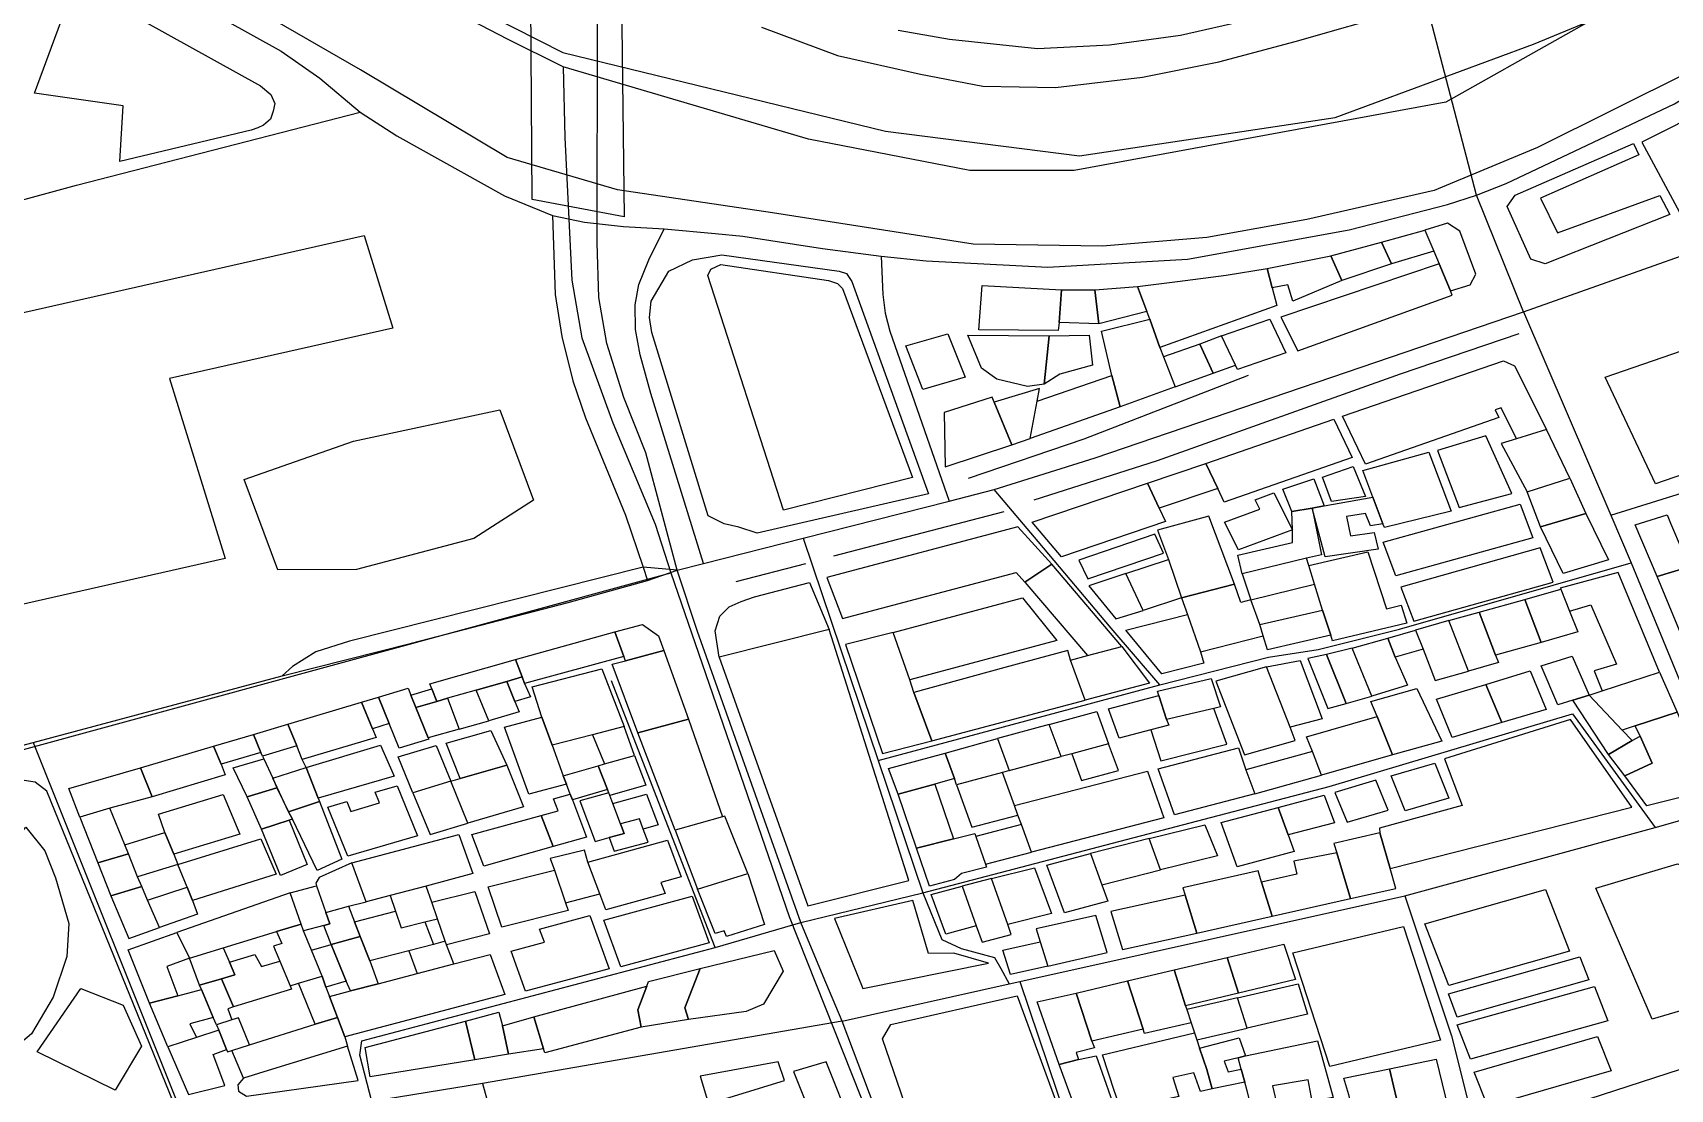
# Model space of a CAD drawing. Header units: metres. Extents: x 121.2 to 135.4, y 31 to 34.7.
# Drawn here: x 121.473076 to 121.476914, y 31.239871 to 31.242347 of the extents above; entities that cross this region are included whole.
import ezdxf

# ---------------------------------------------------------------- set-up
doc = ezdxf.new("R2010")
doc.units = ezdxf.units.M
for name, color, linetype in [('BUILDINGS', 5, 'Continuous'), ('DEFAULT', 7, 'Continuous'), ('ROADS', 1, 'Continuous'), ('WATER', 4, 'Continuous')]:
    doc.layers.add(name, color=color, linetype=linetype)

msp = doc.modelspace()

# ---------------------------------------------------------------- linework, layer by layer
at = {"layer": 'BUILDINGS'}
for points in [[(121.4735876, 31.2421189), (121.4732798, 31.2420456), (121.4732877, 31.242176), (121.4730799, 31.2422058), (121.4731754, 31.2424641), (121.4736096, 31.242223), (121.4736334, 31.2422025), (121.4736432, 31.2421816), (121.4736394, 31.2421638), (121.4736325, 31.2421449), (121.4736168, 31.2421304), (121.4736031, 31.2421242), (121.4735876, 31.2421189)], [(121.4769351, 31.2419266), (121.4771125, 31.2419912), (121.4770812, 31.2420516), (121.4770576, 31.2420953), (121.4770133, 31.2421746), (121.4768472, 31.2420908), (121.4769351, 31.2419266)], [(121.4769127, 31.2419213), (121.4766201, 31.2418054), (121.476587, 31.2418169), (121.4765317, 31.2419397), (121.4765499, 31.2419668), (121.4768278, 31.2420879), (121.4768402, 31.2420611), (121.4766093, 31.2419596), (121.4766497, 31.2418786), (121.4768891, 31.2419662), (121.4769127, 31.2419213)], [(121.4762371, 31.2418561), (121.4763383, 31.2418845), (121.4763592, 31.2418351), (121.4762604, 31.2418056), (121.4762371, 31.2418561)], [(121.4763383, 31.2418845), (121.4763592, 31.2418351), (121.4763717, 31.2418058), (121.4763987, 31.2417422), (121.4764447, 31.2417565), (121.4764582, 31.2417812), (121.4764202, 31.2418825), (121.4763919, 31.2419012), (121.4763383, 31.2418845)], [(121.472164, 31.2414906), (121.4738523, 31.2418719), (121.4739193, 31.2416552), (121.4733961, 31.2415371), (121.4735267, 31.2411145), (121.4730401, 31.2410046), (121.4729843, 31.2411852), (121.4728934, 31.2411646), (121.4728275, 31.2413779), (121.4722398, 31.2412452), (121.472164, 31.2414906)], [(121.4761179, 31.2418242), (121.4762371, 31.2418561), (121.4762604, 31.2418056), (121.4761438, 31.2417668), (121.4761179, 31.2418242)], [(121.4749739, 31.2417477), (121.4751376, 31.2413044), (121.4748353, 31.2412281), (121.4746581, 31.2417786), (121.4746653, 31.241793), (121.4746887, 31.2418038), (121.474941, 31.2417669), (121.4749618, 31.2417596), (121.4749739, 31.2417477)], [(121.475969, 31.2417944), (121.4761179, 31.2418242), (121.4761438, 31.2417668), (121.4760287, 31.2417181), (121.4760174, 31.2417567), (121.4759802, 31.2417493), (121.475969, 31.2417944)], [(121.4760405, 31.241602), (121.4764026, 31.2417323), (121.4763987, 31.2417422), (121.4763717, 31.2418058), (121.4760006, 31.2416803), (121.4760405, 31.241602)], [(121.4756652, 31.2417525), (121.4757585, 31.241764), (121.4758724, 31.2417789), (121.475969, 31.2417944), (121.4759802, 31.2417493), (121.4759919, 31.2417078), (121.4757176, 31.2416092), (121.4756939, 31.2416761), (121.4756652, 31.2417525)], [(121.4753007, 31.2417548), (121.475487, 31.2417448), (121.4754817, 31.2416683), (121.4754791, 31.2416496), (121.4752932, 31.2416512), (121.4753007, 31.2417548)], [(121.475487, 31.2417448), (121.4755652, 31.2417448), (121.4755742, 31.2416652), (121.4754817, 31.2416683), (121.475487, 31.2417448)], [(121.4755652, 31.2417448), (121.4756652, 31.2417525), (121.4756871, 31.2416938), (121.4755742, 31.2416652), (121.4755652, 31.2417448)], [(121.476761, 31.2415403), (121.4770986, 31.2416567), (121.4773435, 31.2417411), (121.4774617, 31.2414905), (121.4772168, 31.2414061), (121.4768792, 31.2412897), (121.476761, 31.2415403)], [(121.4757176, 31.2416092), (121.4757255, 31.2415877), (121.4757532, 31.2415171), (121.4756245, 31.2414704), (121.4756049, 31.2415442), (121.4755802, 31.2416479), (121.4756939, 31.2416761), (121.4757176, 31.2416092)], [(121.4760123, 31.2415969), (121.4758995, 31.2415577), (121.475895, 31.2415681), (121.475862, 31.2416366), (121.4759748, 31.2416757), (121.4760123, 31.2415969)], [(121.4751217, 31.2416132), (121.4752205, 31.2416419), (121.475261, 31.2415401), (121.4751622, 31.2415113), (121.4751217, 31.2416132)], [(121.475267, 31.2416388), (121.4754582, 31.2416365), (121.4754461, 31.2415237), (121.475407, 31.2415184), (121.4753356, 31.2415356), (121.475299, 31.2415614), (121.475267, 31.2416388)], [(121.4754582, 31.2416365), (121.4755515, 31.2416381), (121.4755597, 31.2415684), (121.4754829, 31.2415473), (121.4754461, 31.2415237), (121.4754582, 31.2416365)], [(121.4757532, 31.2415171), (121.475842, 31.2415492), (121.475811, 31.2416177), (121.4757255, 31.2415877), (121.4757532, 31.2415171)], [(121.475842, 31.2415492), (121.475895, 31.2415681), (121.475862, 31.2416366), (121.475811, 31.2416177), (121.475842, 31.2415492)], [(121.4761457, 31.2414488), (121.4765226, 31.2415781), (121.4765488, 31.2415668), (121.4766238, 31.2414173), (121.4765529, 31.2413953), (121.4765175, 31.2414682), (121.4765031, 31.2414632), (121.4765116, 31.2414454), (121.4761992, 31.2413361), (121.4761457, 31.2414488)], [(121.4756245, 31.2414704), (121.4754134, 31.2413962), (121.47543, 31.2414835), (121.4756049, 31.2415442), (121.4756245, 31.2414704)], [(121.4752143, 31.2413297), (121.4753705, 31.2413812), (121.4753291, 31.2414815), (121.4753247, 31.2414929), (121.475212, 31.2414571), (121.4752143, 31.2413297)], [(121.4753705, 31.2413812), (121.4754134, 31.2413962), (121.47543, 31.2414835), (121.4754351, 31.2415131), (121.4753291, 31.2414815), (121.4753705, 31.2413812)], [(121.473571, 31.2413004), (121.4738278, 31.2413896), (121.4741707, 31.2414633), (121.4742495, 31.2412513), (121.4741094, 31.2411616), (121.4738344, 31.2410893), (121.4736498, 31.2410884), (121.473571, 31.2413004)], [(121.4758254, 31.2413377), (121.4761251, 31.2414418), (121.476168, 31.2413514), (121.4758684, 31.2412473), (121.4758534, 31.2412788), (121.4758254, 31.2413377)], [(121.4765785, 31.2412714), (121.4766784, 31.2413033), (121.4766238, 31.2414173), (121.4765529, 31.2413953), (121.4765176, 31.2413843), (121.4765785, 31.2412714)], [(121.4763677, 31.241368), (121.4764185, 31.2412342), (121.4765425, 31.2412672), (121.4764815, 31.2414028), (121.4763677, 31.241368)], [(121.4756886, 31.2412918), (121.4758254, 31.2413377), (121.4758534, 31.2412788), (121.4757158, 31.2412326), (121.4756886, 31.2412918)], [(121.4762437, 31.2411873), (121.4762403, 31.2411962), (121.4762167, 31.2412585), (121.4761929, 31.2413211), (121.4763474, 31.2413645), (121.4764002, 31.2412255), (121.4762437, 31.2411873)], [(121.4760055, 31.2412773), (121.4760782, 31.2413015), (121.4761028, 31.241238), (121.4760742, 31.2412326), (121.4760264, 31.2412247), (121.4760055, 31.2412773)], [(121.4760986, 31.2413056), (121.4761708, 31.2413306), (121.4761996, 31.2412604), (121.4761194, 31.2412487), (121.4760986, 31.2413056)], [(121.4766784, 31.2413033), (121.4767154, 31.2412207), (121.4766096, 31.2411888), (121.4765785, 31.2412714), (121.4766784, 31.2413033)], [(121.4754181, 31.2412003), (121.4756886, 31.2412918), (121.4757158, 31.2412326), (121.4757309, 31.241202), (121.4754866, 31.241119), (121.4754181, 31.2412003)], [(121.475869, 31.2412003), (121.4759518, 31.2412305), (121.4759406, 31.2412528), (121.4759848, 31.2412689), (121.4760283, 31.2411818), (121.4759014, 31.2411355), (121.475869, 31.2412003)], [(121.4760742, 31.2412326), (121.4761028, 31.241238), (121.4762167, 31.2412585), (121.4762403, 31.2411962), (121.4762114, 31.2411914), (121.4761996, 31.2412205), (121.4761548, 31.2412136), (121.4761638, 31.2411684), (121.4762195, 31.2411761), (121.4762294, 31.241137), (121.4761048, 31.2411188), (121.4760742, 31.2412326)], [(121.4759003, 31.2411227), (121.4760279, 31.2411526), (121.4760283, 31.2411818), (121.4760264, 31.2412247), (121.4760742, 31.2412326), (121.4760959, 31.2411233), (121.4760609, 31.2411155), (121.4759104, 31.2410793), (121.4759003, 31.2411227)], [(121.4762407, 31.2411531), (121.4765617, 31.2412423), (121.4765917, 31.2411633), (121.4762707, 31.2410741), (121.4762407, 31.2411531)], [(121.4767154, 31.2412207), (121.4767689, 31.2411115), (121.4766629, 31.2410797), (121.4766096, 31.2411888), (121.4767154, 31.2412207)], [(121.4749739, 31.2409742), (121.4753808, 31.2410817), (121.4754011, 31.2410594), (121.4754643, 31.2411014), (121.4753847, 31.2411889), (121.4749366, 31.2410701), (121.4749739, 31.2409742)], [(121.4757118, 31.2411811), (121.4757377, 31.2411124), (121.4757684, 31.2410229), (121.4758924, 31.2410545), (121.4758321, 31.2412142), (121.4757118, 31.2411811)], [(121.4768828, 31.2410723), (121.4768316, 31.241194), (121.4769064, 31.241217), (121.4769145, 31.2411977), (121.4769416, 31.2411335), (121.4769576, 31.2410953), (121.4768828, 31.2410723)], [(121.4757057, 31.2411717), (121.4755277, 31.2411112), (121.4755482, 31.2410669), (121.4757262, 31.2411274), (121.4757057, 31.2411717)], [(121.4756379, 31.2410801), (121.4757377, 31.2411124), (121.4757684, 31.2410229), (121.4756785, 31.2409928), (121.4756379, 31.2410801)], [(121.4760799, 31.2410545), (121.4760665, 31.2410986), (121.4760609, 31.2411155), (121.4759104, 31.2410793), (121.4759307, 31.2410177), (121.4760799, 31.2410545)], [(121.4760665, 31.2410986), (121.476205, 31.2411307), (121.4762482, 31.240997), (121.476283, 31.2410052), (121.4762964, 31.2409633), (121.4761218, 31.2409222), (121.4761177, 31.2409349), (121.4760988, 31.2409936), (121.4760799, 31.2410545), (121.4760665, 31.2410986)], [(121.4762818, 31.2410479), (121.4763126, 31.2409677), (121.4766393, 31.2410593), (121.4766085, 31.2411396), (121.4762818, 31.2410479)], [(121.4754643, 31.2411014), (121.4754011, 31.2410594), (121.4755479, 31.2408873), (121.4756285, 31.2409087), (121.4754643, 31.2411014)], [(121.4755512, 31.241051), (121.4756144, 31.2409734), (121.4756785, 31.2409928), (121.4756379, 31.2410801), (121.4755512, 31.241051)], [(121.4767544, 31.2408048), (121.4768886, 31.2408481), (121.4767918, 31.2410823), (121.4766558, 31.2410454), (121.4766572, 31.2410428), (121.4766775, 31.2409914), (121.4767278, 31.2410066), (121.4767879, 31.2408675), (121.4767353, 31.2408512), (121.4767544, 31.2408048)], [(121.4769395, 31.2409366), (121.4768828, 31.2410723), (121.4769576, 31.2410953), (121.4769623, 31.2410857), (121.4769917, 31.241012), (121.477004, 31.2409882), (121.477014, 31.2409591), (121.4769395, 31.2409366)], [(121.4748963, 31.2410585), (121.474942, 31.2409481), (121.4746841, 31.2408836), (121.474675, 31.2409453), (121.4746858, 31.24098), (121.4747082, 31.2410012), (121.4747363, 31.2410139), (121.474767, 31.2410253), (121.4748963, 31.2410585)], [(121.4757684, 31.2410229), (121.475782, 31.2409839), (121.4758127, 31.2408962), (121.4759598, 31.2409337), (121.4759516, 31.2409599), (121.4759307, 31.2410177), (121.4759072, 31.2410121), (121.4758924, 31.2410545), (121.4757684, 31.2410229)], [(121.4765726, 31.2410191), (121.4766572, 31.2410428), (121.4766775, 31.2409914), (121.4766968, 31.2409427), (121.4766113, 31.2409182), (121.4765726, 31.2410191)], [(121.4753954, 31.241023), (121.4754759, 31.240923), (121.4751316, 31.2408307), (121.4750923, 31.2409416), (121.4753954, 31.241023)], [(121.4759516, 31.2409599), (121.4760988, 31.2409936), (121.4761177, 31.2409349), (121.47597, 31.2409011), (121.4759598, 31.2409337), (121.4759516, 31.2409599)], [(121.4764654, 31.2409891), (121.4765726, 31.2410191), (121.4766113, 31.2409182), (121.4765042, 31.2408881), (121.4764654, 31.2409891)], [(121.4744399, 31.2409427), (121.4745047, 31.2409602), (121.4745423, 31.2409333), (121.4745549, 31.240899), (121.474465, 31.2408747), (121.4744612, 31.2408851), (121.4744399, 31.2409427)], [(121.4756379, 31.2409472), (121.475782, 31.2409839), (121.4758127, 31.2408962), (121.4758205, 31.2408694), (121.4757223, 31.2408444), (121.4756379, 31.2409472)], [(121.4763628, 31.2408291), (121.4764405, 31.2408511), (121.4763946, 31.2409695), (121.4763169, 31.240947), (121.4763347, 31.2409025), (121.4763628, 31.2408291)], [(121.4763946, 31.2409695), (121.4764654, 31.2409891), (121.4765042, 31.2408881), (121.4765107, 31.240871), (121.4764405, 31.2408511), (121.4763946, 31.2409695)], [(121.474207, 31.2408784), (121.4744399, 31.2409427), (121.4744612, 31.2408851), (121.4742282, 31.2408215), (121.4742224, 31.2408371), (121.474207, 31.2408784)], [(121.4746841, 31.2408836), (121.4748924, 31.2403005), (121.4751292, 31.2403601), (121.474942, 31.2409481), (121.4746841, 31.2408836)], [(121.4749806, 31.2409135), (121.4750671, 31.2406577), (121.4751829, 31.2406873), (121.4751406, 31.2408011), (121.4751316, 31.2408307), (121.4750923, 31.2409416), (121.4749806, 31.2409135)], [(121.4761679, 31.240905), (121.4762514, 31.2409279), (121.4762692, 31.2408835), (121.4762978, 31.2408183), (121.4762139, 31.2407922), (121.4761679, 31.240905)], [(121.4762514, 31.2409279), (121.4763169, 31.240947), (121.4763347, 31.2409025), (121.4762692, 31.2408835), (121.4762514, 31.2409279)], [(121.4740065, 31.2408214), (121.474207, 31.2408784), (121.4742224, 31.2408371), (121.4741867, 31.2408266), (121.4741153, 31.2408064), (121.4740477, 31.2407872), (121.4740226, 31.24078), (121.4740113, 31.240809), (121.4740065, 31.2408214)], [(121.4745549, 31.240899), (121.4746126, 31.2407384), (121.4744942, 31.2407062), (121.4744337, 31.2408672), (121.474465, 31.2408747), (121.4745549, 31.240899)], [(121.4751406, 31.2408011), (121.4751829, 31.2406873), (121.4755424, 31.2407827), (121.4755082, 31.2408767), (121.4755017, 31.2408993), (121.475354, 31.2408592), (121.4751406, 31.2408011)], [(121.475693, 31.2408228), (121.4755424, 31.2407827), (121.4755082, 31.2408767), (121.4755479, 31.2408873), (121.4756285, 31.2409087), (121.475693, 31.2408228)], [(121.4759675, 31.2408613), (121.476046, 31.2408757), (121.4760975, 31.2407394), (121.4760224, 31.2407195), (121.4759675, 31.2408613)], [(121.4761081, 31.2408897), (121.4760639, 31.2408804), (121.4761113, 31.2407629), (121.4761539, 31.2407747), (121.4761081, 31.2408897)], [(121.4761679, 31.240905), (121.4761081, 31.2408897), (121.4761539, 31.2407747), (121.4762139, 31.2407922), (121.4761679, 31.240905)], [(121.4766107, 31.240863), (121.476684, 31.2408863), (121.4767237, 31.2407948), (121.4766856, 31.2407828), (121.4766504, 31.2407716), (121.4766107, 31.240863)], [(121.4742224, 31.2408371), (121.4742282, 31.2408215), (121.4742421, 31.2407903), (121.4742056, 31.2407795), (121.4741867, 31.2408266), (121.4742224, 31.2408371)], [(121.4742458, 31.240814), (121.4744097, 31.2408561), (121.4744617, 31.2407213), (121.4743874, 31.2407019), (121.474293, 31.2406773), (121.4742691, 31.2407428), (121.4742458, 31.240814)], [(121.4759154, 31.2406543), (121.4760346, 31.240688), (121.4760224, 31.2407195), (121.4759675, 31.2408613), (121.4758483, 31.2408276), (121.4759154, 31.2406543)], [(121.4764817, 31.2408197), (121.4765849, 31.2408516), (121.4766227, 31.240761), (121.4765185, 31.2407302), (121.4764817, 31.2408197)], [(121.4768886, 31.2408481), (121.47693, 31.2407544), (121.4768315, 31.2407226), (121.4768011, 31.2407128), (121.4767237, 31.2407948), (121.4767544, 31.2408048), (121.4768886, 31.2408481)], [(121.4738859, 31.2407902), (121.4739553, 31.2408109), (121.4739621, 31.2407943), (121.4739738, 31.2407655), (121.4740027, 31.2406947), (121.4740042, 31.2406911), (121.4739348, 31.2406704), (121.4739114, 31.2407278), (121.4738859, 31.2407902)], [(121.4739621, 31.2407943), (121.4740113, 31.240809), (121.4740226, 31.24078), (121.4739738, 31.2407655), (121.4739621, 31.2407943)], [(121.4740477, 31.2407872), (121.474075, 31.2407148), (121.4741445, 31.2407345), (121.4741153, 31.2408064), (121.4740477, 31.2407872)], [(121.4741867, 31.2408266), (121.4742056, 31.2407795), (121.4742155, 31.2407555), (121.4741445, 31.2407345), (121.4741153, 31.2408064), (121.4741867, 31.2408266)], [(121.475715, 31.2407934), (121.4757117, 31.2408037), (121.4758377, 31.2408334), (121.4758591, 31.2407671), (121.4758439, 31.2407635), (121.4757331, 31.2407374), (121.475715, 31.2407934)], [(121.476227, 31.2407448), (121.476212, 31.2407797), (121.4763194, 31.2408099), (121.4763782, 31.2406864), (121.4762626, 31.2406545), (121.476227, 31.2407448)], [(121.4763657, 31.2407848), (121.4764817, 31.2408197), (121.4765185, 31.2407302), (121.4764025, 31.2406953), (121.4763657, 31.2407848)], [(121.4736737, 31.2407265), (121.4738464, 31.2407779), (121.4738717, 31.2407158), (121.4738802, 31.2406949), (121.4737074, 31.2406436), (121.4736944, 31.2406755), (121.4736737, 31.2407265)], [(121.4738464, 31.2407779), (121.4738859, 31.2407902), (121.4739114, 31.2407278), (121.4738717, 31.2407158), (121.4738464, 31.2407779)], [(121.4740226, 31.24078), (121.4740477, 31.2407872), (121.474075, 31.2407148), (121.4740027, 31.2406947), (121.4739738, 31.2407655), (121.4740226, 31.24078)], [(121.4755968, 31.2407621), (121.475715, 31.2407934), (121.4757331, 31.2407374), (121.4757387, 31.2407244), (121.475696, 31.2407131), (121.4756217, 31.2406935), (121.4755968, 31.2407621)], [(121.4757199, 31.2406406), (121.4758744, 31.2406797), (121.4758439, 31.2407635), (121.4757331, 31.2407374), (121.4757387, 31.2407244), (121.475696, 31.2407131), (121.4757199, 31.2406406)], [(121.4767692, 31.2406556), (121.4766856, 31.2407828), (121.4767237, 31.2407948), (121.4768011, 31.2407128), (121.4768246, 31.2406879), (121.4767692, 31.2406556)], [(121.4735933, 31.2407021), (121.4736737, 31.2407265), (121.4736944, 31.2406755), (121.4736139, 31.2406515), (121.4736103, 31.2406603), (121.4735933, 31.2407021)], [(121.4741811, 31.2407193), (121.4742691, 31.2407428), (121.474293, 31.2406773), (121.4743186, 31.2406057), (121.4743265, 31.2405856), (121.4742386, 31.2405621), (121.4741811, 31.2407193)], [(121.4743874, 31.2407019), (121.4744159, 31.2406336), (121.4744858, 31.2406534), (121.4744617, 31.2407213), (121.4743874, 31.2407019)], [(121.4746126, 31.2407384), (121.474692, 31.2405093), (121.4745815, 31.2404783), (121.4744942, 31.2407062), (121.4746126, 31.2407384)], [(121.4753644, 31.2406179), (121.4754857, 31.2406509), (121.4754579, 31.2407257), (121.4753366, 31.2406927), (121.4753644, 31.2406179)], [(121.4754579, 31.2407257), (121.4755697, 31.2407561), (121.4755971, 31.2406806), (121.4755108, 31.2406572), (121.4754857, 31.2406509), (121.4754579, 31.2407257)], [(121.4760607, 31.2406968), (121.476227, 31.2407448), (121.4762626, 31.2406545), (121.4760961, 31.2406066), (121.476075, 31.2406624), (121.4760607, 31.2406968)], [(121.476257, 31.2403883), (121.4768237, 31.2405318), (121.4766796, 31.2407378), (121.4763842, 31.2406456), (121.476426, 31.240536), (121.476232, 31.2404824), (121.4762328, 31.2404714), (121.476257, 31.2403883)], [(121.4769677, 31.2406636), (121.4769979, 31.2405972), (121.4769743, 31.2405639), (121.4768586, 31.2405347), (121.4768073, 31.2406053), (121.4768716, 31.2406351), (121.4768432, 31.2406981), (121.4768315, 31.2407226), (121.47693, 31.2407544), (121.4769677, 31.2406636)], [(121.4734992, 31.2406752), (121.4735933, 31.2407021), (121.4736103, 31.2406603), (121.473517, 31.2406325), (121.4734992, 31.2406752)], [(121.4740447, 31.2406821), (121.474149, 31.2407117), (121.4741871, 31.2406302), (121.4740775, 31.2405989), (121.4740447, 31.2406821)], [(121.4752138, 31.2406585), (121.4753366, 31.2406927), (121.4753644, 31.2406179), (121.4753652, 31.2406179), (121.4753483, 31.240613), (121.4752405, 31.2405845), (121.4752363, 31.2405994), (121.4752138, 31.2406585)], [(121.4768073, 31.2406053), (121.4767692, 31.2406556), (121.4768246, 31.2406879), (121.4768432, 31.2406981), (121.4768716, 31.2406351), (121.4768073, 31.2406053)], [(121.4733279, 31.240624), (121.4734992, 31.2406752), (121.473517, 31.2406325), (121.473527, 31.2406075), (121.4733554, 31.2405564), (121.4733279, 31.240624)], [(121.473545, 31.2406239), (121.4736175, 31.2406455), (121.473638, 31.2405996), (121.4736478, 31.2405774), (121.4735782, 31.2405558), (121.473545, 31.2406239)], [(121.4736139, 31.2406515), (121.4736175, 31.2406455), (121.473638, 31.2405996), (121.4737163, 31.2406251), (121.4737074, 31.2406436), (121.4736944, 31.2406755), (121.4736139, 31.2406515)], [(121.4737163, 31.2406251), (121.4738909, 31.240677), (121.473923, 31.2406043), (121.4737445, 31.2405532), (121.4737163, 31.2406251)], [(121.473932, 31.2406499), (121.4740213, 31.2406766), (121.4740557, 31.2405926), (121.4739663, 31.2405659), (121.473932, 31.2406499)], [(121.474401, 31.2406291), (121.4744159, 31.2406336), (121.4744858, 31.2406534), (121.4745129, 31.2405835), (121.4744282, 31.2405596), (121.4744258, 31.2405659), (121.4744229, 31.240573), (121.474401, 31.2406291)], [(121.475104, 31.2405622), (121.4750813, 31.2406229), (121.4752138, 31.2406585), (121.4752363, 31.2405994), (121.4751898, 31.2405856), (121.475104, 31.2405622)], [(121.4755108, 31.2406572), (121.475534, 31.2405946), (121.4756204, 31.240618), (121.4755971, 31.2406806), (121.4755108, 31.2406572)], [(121.4757132, 31.2406215), (121.4759014, 31.2406708), (121.4759188, 31.2406192), (121.47594, 31.2405634), (121.4757517, 31.2405139), (121.4757132, 31.2406215)], [(121.47594, 31.2405634), (121.4760961, 31.2406066), (121.476075, 31.2406624), (121.4759188, 31.2406192), (121.47594, 31.2405634)], [(121.4731606, 31.240576), (121.4733279, 31.240624), (121.4733554, 31.2405564), (121.4732567, 31.2405293), (121.4731859, 31.2405083), (121.4731606, 31.240576)], [(121.473638, 31.2405996), (121.4737163, 31.2406251), (121.4737445, 31.2405532), (121.473748, 31.2405456), (121.473675, 31.240521), (121.473638, 31.2405996)], [(121.4740557, 31.2405926), (121.4740775, 31.2405989), (121.4741871, 31.2406302), (121.4742259, 31.2405325), (121.4740952, 31.2404946), (121.4740557, 31.2405926)], [(121.4743186, 31.2406057), (121.474401, 31.2406291), (121.4744229, 31.240573), (121.4743405, 31.2405495), (121.4743355, 31.2405624), (121.4743265, 31.2405856), (121.4743186, 31.2406057)], [(121.4752405, 31.2405845), (121.4752767, 31.2404847), (121.4753845, 31.2405132), (121.4753763, 31.2405357), (121.4753483, 31.240613), (121.4752405, 31.2405845)], [(121.4753763, 31.2405357), (121.4756882, 31.2406161), (121.4757267, 31.240507), (121.4754164, 31.2404268), (121.4753929, 31.2404917), (121.4753845, 31.2405132), (121.4753763, 31.2405357)], [(121.4762597, 31.2406056), (121.4763615, 31.2406354), (121.4763945, 31.2405532), (121.4762926, 31.2405234), (121.4762597, 31.2406056)], [(121.4735782, 31.2405558), (121.4736478, 31.2405774), (121.473675, 31.240521), (121.4736847, 31.2405038), (121.4736767, 31.2405013), (121.4736116, 31.2404802), (121.4735782, 31.2405558)], [(121.4737675, 31.2405321), (121.4738119, 31.2405452), (121.4738212, 31.2405221), (121.4738884, 31.2405419), (121.4738783, 31.2405668), (121.4739299, 31.240582), (121.4739772, 31.240465), (121.4738141, 31.2404168), (121.4737675, 31.2405321)], [(121.4739663, 31.2405659), (121.4740068, 31.2404681), (121.4740952, 31.2404946), (121.4740557, 31.2405926), (121.4739663, 31.2405659)], [(121.4751467, 31.2404358), (121.475104, 31.2405622), (121.4751898, 31.2405856), (121.4752334, 31.2404579), (121.4751467, 31.2404358)], [(121.4761562, 31.2404966), (121.4762523, 31.2405253), (121.4762237, 31.2405953), (121.4761276, 31.2405666), (121.4761562, 31.2404966)], [(121.4731859, 31.2405083), (121.4732284, 31.2404017), (121.4733, 31.2404223), (121.4732911, 31.240444), (121.4732567, 31.2405293), (121.4731859, 31.2405083)], [(121.4733702, 31.2405153), (121.4735222, 31.2405619), (121.4735611, 31.240469), (121.4734061, 31.2404216), (121.4733853, 31.2404722), (121.4733702, 31.2405153)], [(121.473675, 31.240521), (121.473748, 31.2405456), (121.4737999, 31.24041), (121.4737419, 31.2403838), (121.4736847, 31.2405038), (121.473675, 31.240521)], [(121.4742674, 31.2405126), (121.4743068, 31.2405236), (121.4742962, 31.2405514), (121.4743355, 31.2405624), (121.4743405, 31.2405495), (121.4743739, 31.240462), (121.4742952, 31.2404399), (121.4742674, 31.2405126)], [(121.4743579, 31.2405471), (121.4743939, 31.2404518), (121.4744266, 31.2404611), (121.4744615, 31.2404705), (121.4744532, 31.2404929), (121.4744352, 31.2405404), (121.4744282, 31.2405596), (121.4744258, 31.2405659), (121.4743579, 31.2405471)], [(121.4744352, 31.2405404), (121.4745138, 31.2405624), (121.4745415, 31.2404903), (121.4745065, 31.2404805), (121.4744974, 31.2405049), (121.4744532, 31.2404929), (121.4744352, 31.2405404)], [(121.4758612, 31.2404959), (121.4759946, 31.2405312), (121.4760178, 31.2404673), (121.4760321, 31.2404277), (121.4758987, 31.2403924), (121.4758612, 31.2404959)], [(121.4759946, 31.2405312), (121.4761021, 31.2405597), (121.4761264, 31.2404956), (121.4760178, 31.2404673), (121.4759946, 31.2405312)], [(121.4736116, 31.2404802), (121.4736767, 31.2405013), (121.4737187, 31.2403973), (121.4736566, 31.2403718), (121.4736116, 31.2404802)], [(121.4741047, 31.240468), (121.4742674, 31.2405126), (121.4742952, 31.2404399), (121.4741328, 31.240394), (121.4741047, 31.240468)], [(121.4745065, 31.2404805), (121.4744974, 31.2405049), (121.4744532, 31.2404929), (121.4744615, 31.2404705), (121.4744266, 31.2404611), (121.4744387, 31.2404286), (121.4745178, 31.2404501), (121.4745065, 31.2404805)], [(121.4745815, 31.2404783), (121.4746334, 31.2403399), (121.4747519, 31.2403762), (121.4746981, 31.240511), (121.474692, 31.2405093), (121.4745815, 31.2404783)], [(121.4753086, 31.2403982), (121.4754164, 31.2404268), (121.4753929, 31.2404917), (121.4752859, 31.2404633), (121.4753086, 31.2403982)], [(121.4730594, 31.2404854), (121.4731036, 31.2404293), (121.4731291, 31.2403662), (121.4731599, 31.2402596), (121.4731559, 31.2401816), (121.4731237, 31.2400864), (121.4730728, 31.2400004), (121.4730379, 31.2399706), (121.4729809, 31.2400193), (121.4729611, 31.2400459), (121.4729467, 31.2399631), (121.4729279, 31.2399265), (121.4728716, 31.2398789), (121.4728367, 31.2399236), (121.4727965, 31.2399832), (121.4727697, 31.2400612), (121.4727643, 31.2401667), (121.4727831, 31.2402538), (121.4728287, 31.2403272), (121.4729051, 31.2404591), (121.4729655, 31.2404258), (121.4729869, 31.2403949), (121.4730594, 31.2404854)], [(121.4732911, 31.240444), (121.4733853, 31.2404722), (121.4734061, 31.2404216), (121.473416, 31.2403973), (121.473321, 31.2403689), (121.4733, 31.2404223), (121.4732911, 31.240444)], [(121.473416, 31.2403973), (121.4736101, 31.2404581), (121.473646, 31.2403749), (121.4734502, 31.2403131), (121.4734375, 31.2403444), (121.473416, 31.2403973)], [(121.474074, 31.2404675), (121.4741071, 31.2403761), (121.4739975, 31.2403471), (121.4739134, 31.2403248), (121.4738568, 31.2403098), (121.4738237, 31.2404013), (121.474074, 31.2404675)], [(121.4743768, 31.2404034), (121.4745632, 31.2404546), (121.4745954, 31.2403687), (121.4745478, 31.2403557), (121.4745578, 31.2403292), (121.474419, 31.2402911), (121.4744048, 31.2403289), (121.4743768, 31.2404034)], [(121.4751467, 31.2404358), (121.4752334, 31.2404579), (121.4752834, 31.2404706), (121.4752859, 31.2404633), (121.4753086, 31.2403982), (121.4753109, 31.2403915), (121.4752521, 31.2403765), (121.4752361, 31.240362), (121.4751776, 31.2403471), (121.4751467, 31.2404358)], [(121.4756926, 31.2404582), (121.4755544, 31.2404233), (121.4755813, 31.2403501), (121.4757189, 31.2403854), (121.4756926, 31.2404582)], [(121.4756926, 31.2404582), (121.4758224, 31.2404908), (121.4758523, 31.240418), (121.4757189, 31.2403854), (121.4756926, 31.2404582)], [(121.4761639, 31.240318), (121.4762705, 31.2403414), (121.476257, 31.2403883), (121.4762328, 31.2404714), (121.4761253, 31.2404469), (121.4761319, 31.2404247), (121.4761639, 31.240318)], [(121.4732284, 31.2404017), (121.473259, 31.240324), (121.4733313, 31.240346), (121.473321, 31.2403689), (121.4733, 31.2404223), (121.4732284, 31.2404017)], [(121.4742887, 31.2404114), (121.4742982, 31.2403841), (121.4743244, 31.2403077), (121.4744048, 31.2403289), (121.4743768, 31.2404034), (121.4743685, 31.2404312), (121.4742887, 31.2404114)], [(121.4754528, 31.240396), (121.4755544, 31.2404233), (121.4755813, 31.2403501), (121.4755955, 31.2403116), (121.4754939, 31.2402843), (121.4754528, 31.240396)], [(121.4759804, 31.2402765), (121.4761639, 31.240318), (121.4761319, 31.2404247), (121.4760317, 31.240405), (121.4760386, 31.2403748), (121.4759558, 31.240356), (121.4759804, 31.2402765)], [(121.4738237, 31.2404013), (121.4737472, 31.2403672), (121.4737391, 31.2403537), (121.473741, 31.2403472), (121.4737627, 31.2402854), (121.4738157, 31.2403002), (121.4738568, 31.2403098), (121.4738237, 31.2404013)], [(121.4741429, 31.2403453), (121.4742982, 31.2403841), (121.4743244, 31.2403077), (121.4743305, 31.2402896), (121.4741752, 31.2402508), (121.4741429, 31.2403453)], [(121.4747519, 31.2403762), (121.4747908, 31.2402569), (121.474702, 31.2402286), (121.4746964, 31.2402418), (121.4746752, 31.2402354), (121.4746334, 31.2403399), (121.4747519, 31.2403762)], [(121.4753225, 31.2403647), (121.4754237, 31.2403897), (121.4754631, 31.2402829), (121.4753609, 31.2402565), (121.4753225, 31.2403647)], [(121.4758039, 31.2402366), (121.4759804, 31.2402765), (121.4759558, 31.240356), (121.4759476, 31.2403825), (121.4757711, 31.2403426), (121.4757764, 31.2403257), (121.4758039, 31.2402366)], [(121.4767391, 31.2403419), (121.4769309, 31.2403993), (121.4770322, 31.240366), (121.4771367, 31.2401128), (121.4768716, 31.240035), (121.4767391, 31.2403419)], [(121.473259, 31.240324), (121.4733007, 31.2402237), (121.473373, 31.2402501), (121.4733446, 31.240314), (121.4733313, 31.240346), (121.473259, 31.240324)], [(121.4733446, 31.240314), (121.4734375, 31.2403444), (121.4734502, 31.2403131), (121.4734619, 31.2402809), (121.473373, 31.2402501), (121.4733446, 31.240314)], [(121.4736788, 31.2403312), (121.473741, 31.2403472), (121.4737627, 31.2402854), (121.4737723, 31.2402582), (121.4737579, 31.2402545), (121.4737101, 31.2402422), (121.4737045, 31.240258), (121.4736788, 31.2403312)], [(121.4739134, 31.2403248), (121.4739257, 31.2402882), (121.4739389, 31.2402493), (121.473995, 31.2402632), (121.4740243, 31.2402704), (121.4740109, 31.2403089), (121.4739975, 31.2403471), (121.4739134, 31.2403248)], [(121.4751812, 31.2403276), (121.4752539, 31.2403469), (121.4752871, 31.2402536), (121.4752159, 31.2402343), (121.4751812, 31.2403276)], [(121.4752539, 31.2403469), (121.4752871, 31.2402536), (121.4753005, 31.2402158), (121.475369, 31.2402336), (121.4753609, 31.2402565), (121.4753225, 31.2403647), (121.4752539, 31.2403469)], [(121.476395, 31.2401142), (121.4763387, 31.2402588), (121.4766214, 31.2403392), (121.4766777, 31.2401947), (121.476395, 31.2401142)], [(121.4734432, 31.2401782), (121.4735217, 31.2402023), (121.4736473, 31.2402408), (121.4737045, 31.240258), (121.4736788, 31.2403312), (121.4734131, 31.2402382), (121.4734432, 31.2401782)], [(121.4738157, 31.2403002), (121.4738298, 31.2402634), (121.473843, 31.2402291), (121.4737749, 31.24021), (121.4737579, 31.2402545), (121.4737723, 31.2402582), (121.4737627, 31.2402854), (121.4738157, 31.2403002)], [(121.4740109, 31.2403089), (121.4741117, 31.2403344), (121.4741462, 31.240235), (121.4740454, 31.2402095), (121.4740426, 31.2402176), (121.4740243, 31.2402704), (121.4740109, 31.2403089)], [(121.4744139, 31.2402672), (121.474621, 31.2403231), (121.4746613, 31.2402139), (121.4744542, 31.240158), (121.4744139, 31.2402672)], [(121.4749546, 31.2402706), (121.4750213, 31.2401066), (121.475316, 31.2401666), (121.4752346, 31.2401899), (121.4751752, 31.2401886), (121.4751384, 31.2403134), (121.4749546, 31.2402706)], [(121.4756297, 31.240198), (121.4758039, 31.2402366), (121.4757764, 31.2403257), (121.4756028, 31.2402877), (121.4756297, 31.240198)], [(121.4738298, 31.2402634), (121.4739257, 31.2402882), (121.4739389, 31.2402493), (121.473995, 31.2402632), (121.474015, 31.2402103), (121.4739571, 31.240195), (121.4738658, 31.2401715), (121.473843, 31.2402291), (121.4738298, 31.2402634)], [(121.4741968, 31.2401944), (121.474275, 31.2402151), (121.4742636, 31.2402463), (121.4743817, 31.2402776), (121.4744269, 31.2401528), (121.4742307, 31.2401008), (121.4741968, 31.2401944)], [(121.4754545, 31.2401593), (121.475594, 31.240191), (121.475567, 31.2402781), (121.4754275, 31.2402464), (121.4754368, 31.2402163), (121.4754545, 31.2401593)], [(121.4733495, 31.2400728), (121.4732994, 31.2401975), (121.4734131, 31.2402382), (121.4734432, 31.2401782), (121.4733898, 31.2401581), (121.4734157, 31.24009), (121.4733495, 31.2400728)], [(121.4736473, 31.2402408), (121.4736592, 31.2402121), (121.4736402, 31.2402064), (121.4736547, 31.2401713), (121.4736787, 31.2401132), (121.4736989, 31.2401193), (121.4737538, 31.2401358), (121.4737288, 31.2401966), (121.4737101, 31.2402422), (121.4737045, 31.240258), (121.4736473, 31.2402408)], [(121.4737749, 31.24021), (121.473843, 31.2402291), (121.4738658, 31.2401715), (121.4738853, 31.240118), (121.4738202, 31.2401013), (121.4738105, 31.2401244), (121.4737749, 31.24021)], [(121.4760289, 31.2401906), (121.4762886, 31.2402523), (121.4763753, 31.2399855), (121.4761156, 31.2399239), (121.4760289, 31.2401906)], [(121.4734432, 31.2401782), (121.4735217, 31.2402023), (121.4735364, 31.2401684), (121.4735492, 31.240139), (121.4735181, 31.2401295), (121.4734668, 31.2401149), (121.4734432, 31.2401782)], [(121.4736547, 31.2401713), (121.4736787, 31.2401132), (121.4736823, 31.2401053), (121.4735458, 31.2400635), (121.4735181, 31.2401295), (121.4735492, 31.240139), (121.4735364, 31.2401684), (121.4735964, 31.2401863), (121.4736117, 31.2401581), (121.4736547, 31.2401713)], [(121.4737288, 31.2401966), (121.4737749, 31.24021), (121.4738105, 31.2401244), (121.4737623, 31.24011), (121.4737538, 31.2401358), (121.4737288, 31.2401966)], [(121.4737713, 31.2400881), (121.4738202, 31.2401013), (121.4738853, 31.240118), (121.4739764, 31.2401418), (121.4740622, 31.2401645), (121.474148, 31.2401868), (121.4741821, 31.2400927), (121.473807, 31.2399933), (121.4737898, 31.240039), (121.4737713, 31.2400881)], [(121.4739571, 31.240195), (121.4739764, 31.2401418), (121.4740622, 31.2401645), (121.4740454, 31.2402095), (121.4740426, 31.2402176), (121.474015, 31.2402103), (121.4739571, 31.240195)], [(121.4746125, 31.2400343), (121.4746039, 31.2400616), (121.4746396, 31.2401536), (121.4748132, 31.2401963), (121.4748345, 31.2401472), (121.4747883, 31.2400703), (121.474748, 31.2400528), (121.4746125, 31.2400343)], [(121.4753671, 31.2401393), (121.475349, 31.2401967), (121.4754368, 31.2402163), (121.4754545, 31.2401593), (121.4753671, 31.2401393)], [(121.4758752, 31.2401798), (121.476008, 31.2402111), (121.4760354, 31.2401276), (121.475902, 31.2400956), (121.4758752, 31.2401798)], [(121.4746125, 31.2400343), (121.4745019, 31.2400163), (121.4744938, 31.2400565), (121.4745147, 31.2401122), (121.4745192, 31.2401235), (121.4746396, 31.2401536), (121.4746039, 31.2400616), (121.4746125, 31.2400343)], [(121.4756412, 31.2401247), (121.4757508, 31.2401506), (121.4757776, 31.2400666), (121.4757805, 31.2400575), (121.4757904, 31.2400265), (121.4756812, 31.240001), (121.4756779, 31.2400115), (121.4756412, 31.2401247)], [(121.4757508, 31.2401506), (121.4758752, 31.2401798), (121.475902, 31.2400956), (121.4757776, 31.2400666), (121.4757508, 31.2401506)], [(121.4763935, 31.2400941), (121.4767016, 31.2401814), (121.4767226, 31.2401274), (121.4764144, 31.24004), (121.4763935, 31.2400941)], [(121.4731881, 31.2401071), (121.4732873, 31.2400681), (121.4733303, 31.2399717), (121.4732686, 31.2398686), (121.4730862, 31.239958), (121.4731881, 31.2401071)], [(121.4734668, 31.2401149), (121.4735181, 31.2401295), (121.4735458, 31.2400635), (121.4735326, 31.2400593), (121.4735423, 31.2400333), (121.4735063, 31.2400214), (121.4734986, 31.2400388), (121.4734708, 31.2401043), (121.4734668, 31.2401149)], [(121.4736989, 31.2401193), (121.4737538, 31.2401358), (121.4737623, 31.24011), (121.4737713, 31.2400881), (121.4737898, 31.240039), (121.4737373, 31.2400231), (121.4736989, 31.2401193)], [(121.4745019, 31.2400163), (121.474276, 31.239956), (121.4742726, 31.2399656), (121.4742501, 31.2400405), (121.4745147, 31.2401122), (121.4744938, 31.2400565), (121.4745019, 31.2400163)], [(121.4755212, 31.2400963), (121.4756412, 31.2401247), (121.4756779, 31.2400115), (121.4755579, 31.239983), (121.4755212, 31.2400963)], [(121.4758995, 31.2400853), (121.4760413, 31.2401177), (121.4760633, 31.2400464), (121.4759223, 31.2400142), (121.4758995, 31.2400853)], [(121.4764145, 31.2400215), (121.4767362, 31.2401119), (121.4767672, 31.2400313), (121.4764455, 31.2399408), (121.4764145, 31.2400215)], [(121.4733923, 31.23997), (121.4733495, 31.2400728), (121.4734157, 31.24009), (121.4734708, 31.2401043), (121.4734986, 31.2400388), (121.473444, 31.2400244), (121.4734594, 31.2399919), (121.4733923, 31.23997)], [(121.4753829, 31.2400899), (121.4755259, 31.2397003), (121.475228, 31.2396387), (121.4751799, 31.2396614), (121.4750674, 31.2399888), (121.4750867, 31.2400224), (121.4753829, 31.2400899)], [(121.4754811, 31.2399285), (121.4754301, 31.2400754), (121.4755212, 31.2400963), (121.4755579, 31.239983), (121.4755643, 31.2399675), (121.4755212, 31.2399566), (121.4755269, 31.2399401), (121.4754811, 31.2399285)], [(121.4759223, 31.2400142), (121.4758995, 31.2400853), (121.4757805, 31.2400575), (121.4757904, 31.2400265), (121.4757984, 31.2400033), (121.4758038, 31.2399865), (121.4759223, 31.2400142)], [(121.4735063, 31.2400214), (121.4735119, 31.2400089), (121.4735296, 31.2399642), (121.4735323, 31.2399586), (121.4735422, 31.2399617), (121.4735835, 31.2399745), (121.4735577, 31.2400383), (121.4735423, 31.2400333), (121.4735063, 31.2400214)], [(121.4735422, 31.2399617), (121.4735835, 31.2399745), (121.4737373, 31.2400231), (121.4737898, 31.240039), (121.473807, 31.2399933), (121.4738137, 31.2399718), (121.4736276, 31.2399143), (121.4735699, 31.2398965), (121.4735422, 31.2399617)], [(121.4741909, 31.2399531), (121.4741116, 31.2399398), (121.4740901, 31.2400301), (121.474168, 31.2400515), (121.4741765, 31.2400197), (121.4741909, 31.2399531)], [(121.4742726, 31.2399656), (121.4741909, 31.2399531), (121.4741765, 31.2400197), (121.4742501, 31.2400405), (121.4742726, 31.2399656)], [(121.473441, 31.2398587), (121.4735255, 31.2398791), (121.4734986, 31.2399523), (121.4735296, 31.2399642), (121.4735119, 31.2400089), (121.4734594, 31.2399919), (121.4733923, 31.23997), (121.473441, 31.2398587)], [(121.4741116, 31.2399398), (121.4738667, 31.2399001), (121.4738545, 31.2399684), (121.4740901, 31.2400301), (121.4741116, 31.2399398)], [(121.4755829, 31.2399516), (121.4757984, 31.2400033), (121.4758038, 31.2399865), (121.4758101, 31.2399671), (121.4758277, 31.2399171), (121.4758403, 31.2398715), (121.4758126, 31.2398653), (121.4757968, 31.2399089), (121.4757477, 31.2398984), (121.4757615, 31.2398539), (121.475626, 31.2398236), (121.4756112, 31.2398652), (121.4755829, 31.2399516)], [(121.476454, 31.2399106), (121.476743, 31.2399943), (121.4767749, 31.2399137), (121.476486, 31.23983), (121.476454, 31.2399106)], [(121.4735699, 31.2398965), (121.4735564, 31.2398808), (121.4735576, 31.2398662), (121.4735768, 31.2398544), (121.4738385, 31.2398908), (121.4738137, 31.2399718), (121.4736276, 31.2399143), (121.4735699, 31.2398965)], [(121.4758101, 31.2399671), (121.4759033, 31.2399911), (121.4759181, 31.2399491), (121.4759009, 31.2399447), (121.4758681, 31.2399362), (121.4758775, 31.2399116), (121.4759083, 31.2399178), (121.4759166, 31.2398871), (121.4758403, 31.2398715), (121.4758277, 31.2399171), (121.4758101, 31.2399671)], [(121.4759346, 31.2398185), (121.4759221, 31.2398672), (121.4759166, 31.2398871), (121.4759083, 31.2399178), (121.4759009, 31.2399447), (121.4759181, 31.2399491), (121.4760866, 31.2399842), (121.4761237, 31.239851), (121.476074, 31.2398425), (121.4760647, 31.2398928), (121.4759814, 31.2398784), (121.4759929, 31.2398287), (121.4759493, 31.239821), (121.4759346, 31.2398185)], [(121.4746398, 31.239901), (121.4746597, 31.2398368), (121.4748373, 31.2398915), (121.4748229, 31.2399349), (121.4746398, 31.239901)], [(121.4749966, 31.2397803), (121.474935, 31.2399348), (121.4748584, 31.2399125), (121.4749201, 31.2397579), (121.4749966, 31.2397803)], [(121.4755356, 31.2397816), (121.4754811, 31.2399285), (121.4755269, 31.2399401), (121.4755678, 31.2399493), (121.4756204, 31.2398006), (121.4755356, 31.2397816)], [(121.4762813, 31.239809), (121.4761765, 31.2397926), (121.4761605, 31.2398573), (121.4761488, 31.2398964), (121.4762555, 31.2399187), (121.4762813, 31.239809)], [(121.4762555, 31.2399187), (121.4763648, 31.2399414), (121.4763934, 31.2398253), (121.4762813, 31.239809), (121.4762555, 31.2399187)], [(121.4767239, 31.2398481), (121.4769689, 31.2399282), (121.4770097, 31.2398369), (121.4767647, 31.2397568), (121.4767556, 31.239777), (121.4767239, 31.2398481)]]:
    msp.add_lwpolyline(points, dxfattribs=at)
at = {"layer": 'DEFAULT'}
for points in [[(121.47847, 31.2439326), (121.4780349, 31.2434139), (121.477654, 31.2430539), (121.4772704, 31.2427351), (121.4769486, 31.2425012), (121.476388, 31.2421848), (121.4755163, 31.2420242), (121.4752722, 31.2420242), (121.474894, 31.2420976), (121.4743186, 31.2422672)], [(121.4743186, 31.2422672), (121.4741886, 31.2423327), (121.4727965, 31.243055), (121.4722721, 31.2432603), (121.4720039, 31.2433394), (121.4711818, 31.2433944), (121.4703718, 31.2433669), (121.4692533, 31.2430287), (121.4688054, 31.2427328), (121.4676889, 31.2420775)], [(121.4735613, 31.2426854), (121.4743177, 31.2423012), (121.475074, 31.2421167), (121.4755293, 31.2420588), (121.4761282, 31.2421488), (121.4765932, 31.2423207), (121.4769495, 31.2424685)], [(121.4742415, 31.2426507), (121.4744541, 31.242555), (121.4744615, 31.241916), (121.4742462, 31.2419566), (121.4742415, 31.2426507)], [(121.4743186, 31.2422672), (121.4743227, 31.2421022), (121.4743388, 31.2417674), (121.4743629, 31.2416321), (121.4744353, 31.2414326), (121.4745341, 31.241195), (121.4745708, 31.2410813)], [(121.4746216, 31.2418148), (121.474691, 31.2418268), (121.4749659, 31.2417884), (121.4749826, 31.2417829), (121.4749955, 31.2417642), (121.4751753, 31.2412666), (121.4747732, 31.2411744), (121.4747308, 31.2411886), (121.4746961, 31.2411963), (121.4746589, 31.241215), (121.4745265, 31.2416445), (121.4745214, 31.2416796), (121.4745253, 31.2417181), (121.4745664, 31.2417884), (121.4746216, 31.2418148)], [(121.4754224, 31.2412527), (121.475712, 31.2413445), (121.4762817, 31.2415481), (121.4765596, 31.241642)], [(121.4759245, 31.2415441), (121.4755392, 31.2413944), (121.4752683, 31.2413026)], [(121.4749531, 31.2411209), (121.4753524, 31.2412247)], [(121.47214, 31.2404178), (121.4745708, 31.2410813)], [(121.4745708, 31.2410813), (121.4748484, 31.2402756), (121.4758324, 31.237798), (121.4758864, 31.2377197), (121.4766093, 31.2365168), (121.4758073, 31.2362325)], [(121.4747243, 31.241061), (121.4748877, 31.2411029)], [(121.4722326, 31.2403087), (121.4723462, 31.2400146), (121.4724339, 31.23983), (121.4725373, 31.2396513), (121.4725706, 31.2396442), (121.4734244, 31.2397936), (121.4731088, 31.2405691), (121.4730814, 31.2405903), (121.4730355, 31.2405973), (121.4722591, 31.2403866), (121.4722374, 31.2403653), (121.4722274, 31.2403404), (121.4722326, 31.2403087)]]:
    msp.add_lwpolyline(points, dxfattribs=at)
at = {"layer": 'ROADS'}
for points in [[(121.4733198, 31.2424924), (121.4736576, 31.2423045), (121.4737482, 31.2422406), (121.473843, 31.2421612), (121.4739293, 31.2421054), (121.474181, 31.2419652), (121.4742939, 31.2419187), (121.4743688, 31.2419037), (121.4744603, 31.2418932), (121.4745555, 31.2418878), (121.4746749, 31.241877), (121.4747402, 31.2418702), (121.4749266, 31.2418418), (121.4750639, 31.2418239), (121.4751699, 31.2418124), (121.4754547, 31.241798), (121.4757821, 31.2418168), (121.4761607, 31.2418853), (121.4763913, 31.2419446), (121.4764596, 31.241967), (121.4765292, 31.241994), (121.4769239, 31.2421809), (121.4775064, 31.242537)], [(121.4764596, 31.241967), (121.476314, 31.2425247)], [(121.4745864, 31.2410872), (121.4746474, 31.2411032), (121.4748816, 31.2411628), (121.4752234, 31.2412494), (121.4753292, 31.241277), (121.4755659, 31.2413512), (121.4765695, 31.2416929), (121.4772436, 31.2419325), (121.4773742, 31.2419768), (121.477741, 31.2420774), (121.4780105, 31.2421486), (121.4792097, 31.2423947)], [(121.4759244, 31.2423771), (121.4757657, 31.2423409), (121.4755992, 31.2423183), (121.4754304, 31.2423097), (121.4752242, 31.2423312), (121.4751041, 31.2423524)], [(121.4745126, 31.2413626), (121.474461, 31.2414923), (121.4744214, 31.241619), (121.4744026, 31.2417271), (121.4743988, 31.241855), (121.474399, 31.2423691)], [(121.468587, 31.2407539), (121.4692812, 31.2409902), (121.4695164, 31.2410664), (121.4696086, 31.2410943), (121.4703251, 31.2413235), (121.4704653, 31.2413658), (121.4707555, 31.2414534), (121.4709135, 31.2414883), (121.4710749, 31.2415132), (121.4718719, 31.2416056), (121.4720332, 31.2416654), (121.4725985, 31.2418321), (121.4731783, 31.2419898), (121.473843, 31.2421612)], [(121.4765695, 31.2416929), (121.4764596, 31.241967)], [(121.4742939, 31.2419187), (121.4742997, 31.2417341), (121.4743154, 31.2416355), (121.4743417, 31.2415313), (121.4743715, 31.2414446), (121.474465, 31.2412164), (121.4745062, 31.2410947), (121.4745167, 31.2410634)], [(121.4746474, 31.2411032), (121.474524, 31.2415013), (121.4744993, 31.2415921), (121.4744884, 31.2416517), (121.4744876, 31.2417093), (121.4744965, 31.2417572), (121.4745194, 31.2418153), (121.4745555, 31.2418878)], [(121.4750639, 31.2418239), (121.4750683, 31.2417341), (121.4750737, 31.2416902), (121.4750845, 31.2416476), (121.4752234, 31.2412494)], [(121.4765695, 31.2416929), (121.4767746, 31.2412165), (121.4768218, 31.2411044), (121.4769352, 31.2408298), (121.4769692, 31.2407624), (121.4770812, 31.2405419)], [(121.4749731, 31.2400305), (121.4753645, 31.2401177), (121.4753894, 31.2401232), (121.4762916, 31.2403242), (121.4768786, 31.240484), (121.4770812, 31.2405419), (121.4773454, 31.2406389), (121.4779064, 31.2408367), (121.4781957, 31.2409232), (121.4782694, 31.2409408), (121.4786396, 31.2410291), (121.478777, 31.2410555), (121.4794927, 31.2411787), (121.479677, 31.2412082), (121.4797797, 31.2412248), (121.4801474, 31.2412853), (121.4809439, 31.2414322), (121.4814532, 31.2415298)], [(121.4767746, 31.2412165), (121.4771104, 31.2413212), (121.4774116, 31.2414217), (121.4774207, 31.2414246), (121.4774922, 31.2412634), (121.4771808, 31.2411624), (121.4771104, 31.2413212)], [(121.4745864, 31.2410872), (121.4745126, 31.2413626)], [(121.4757176, 31.2408188), (121.4756034, 31.2409515), (121.4754322, 31.2411545), (121.4753292, 31.241277)], [(121.4748816, 31.2411628), (121.4750575, 31.2406416), (121.4751617, 31.2403315), (121.4752064, 31.2402216), (121.475252, 31.2402009), (121.47533, 31.2401799), (121.4753449, 31.240154), (121.4753645, 31.2401177)], [(121.4745864, 31.2410872), (121.4745062, 31.2410947), (121.4738184, 31.2409212), (121.4737393, 31.2408959), (121.4736843, 31.2408615), (121.4736606, 31.2408396)], [(121.4736606, 31.2408396), (121.4739633, 31.2409166), (121.4743302, 31.2410114), (121.4745167, 31.2410634), (121.4745864, 31.2410872)], [(121.4753737, 31.2390106), (121.4751417, 31.2395859), (121.475114, 31.2396558), (121.4749731, 31.2400305), (121.4749285, 31.2401361), (121.474876, 31.2402619), (121.474634, 31.2409435), (121.4745864, 31.2410872)], [(121.4750575, 31.2406416), (121.4757176, 31.2408188), (121.4759718, 31.2408834), (121.4760881, 31.2409019), (121.4762787, 31.2409489), (121.4768218, 31.2411044)], [(121.4692554, 31.239747), (121.4699383, 31.2399075), (121.4709459, 31.2401312), (121.4715555, 31.2402809), (121.4721639, 31.2404417), (121.4730769, 31.2406836), (121.4736606, 31.2408396)], [(121.4746754, 31.240203), (121.4745748, 31.2404601), (121.4744325, 31.2408284)], [(121.4738706, 31.2398423), (121.4738419, 31.2399506), (121.4738468, 31.239984), (121.4746754, 31.240203), (121.474876, 31.2402619), (121.4751617, 31.2403315), (121.4758215, 31.2405036), (121.4761142, 31.2405805), (121.4766845, 31.2407507), (121.4768786, 31.240484)], [(121.4730769, 31.2406836), (121.4734432, 31.2397679), (121.4736601, 31.2391287)], [(121.4762916, 31.2403242), (121.4764011, 31.2399961), (121.4764475, 31.2398095), (121.476601, 31.2394077), (121.476555, 31.2393261), (121.4766255, 31.2391301), (121.4766445, 31.2390769), (121.4767616, 31.2387185), (121.4769071, 31.2383152), (121.4769387, 31.2382232)], [(121.4753894, 31.2401232), (121.4755425, 31.2396692), (121.4757434, 31.2391305), (121.4757886, 31.2390244), (121.4758064, 31.2389872), (121.4759328, 31.2386896), (121.4759897, 31.2385501), (121.4761209, 31.2382311), (121.4761809, 31.2381245), (121.4762446, 31.2380585), (121.4763042, 31.2379849)], [(121.4749731, 31.2400305), (121.4741301, 31.2398842), (121.4738706, 31.2398423), (121.4734432, 31.2397679), (121.4725178, 31.2396066), (121.4719051, 31.2393778), (121.4713237, 31.2391809), (121.4706512, 31.2389544), (121.4703344, 31.2388486), (121.4701437, 31.2387849), (121.4701307, 31.2387769), (121.4697362, 31.2385346), (121.4694698, 31.2382944)], [(121.4741301, 31.2398842), (121.4742085, 31.2395993), (121.474234, 31.2394793), (121.4739881, 31.2394314)]]:
    msp.add_lwpolyline(points, dxfattribs=at)
at = {"layer": 'WATER'}
for points in [[(121.4772459, 31.242417), (121.4769591, 31.2422557), (121.4766025, 31.2420782), (121.4763603, 31.2419779), (121.476062, 31.2419096), (121.4758271, 31.2418673), (121.4755829, 31.241847), (121.47528, 31.2418515), (121.4748095, 31.2419255), (121.4744462, 31.2419793), (121.4741879, 31.2420552), (121.4738441, 31.2422604), (121.4731644, 31.2426524)], [(121.4747833, 31.2423608), (121.4749617, 31.2422941), (121.4751566, 31.2422502), (121.4753028, 31.2422221), (121.4754725, 31.2422187), (121.4756765, 31.242243), (121.4758555, 31.2422791), (121.4760346, 31.2423272), (121.476287, 31.2423991)]]:
    msp.add_lwpolyline(points, dxfattribs=at)

doc.saveas('drawing.dxf')
